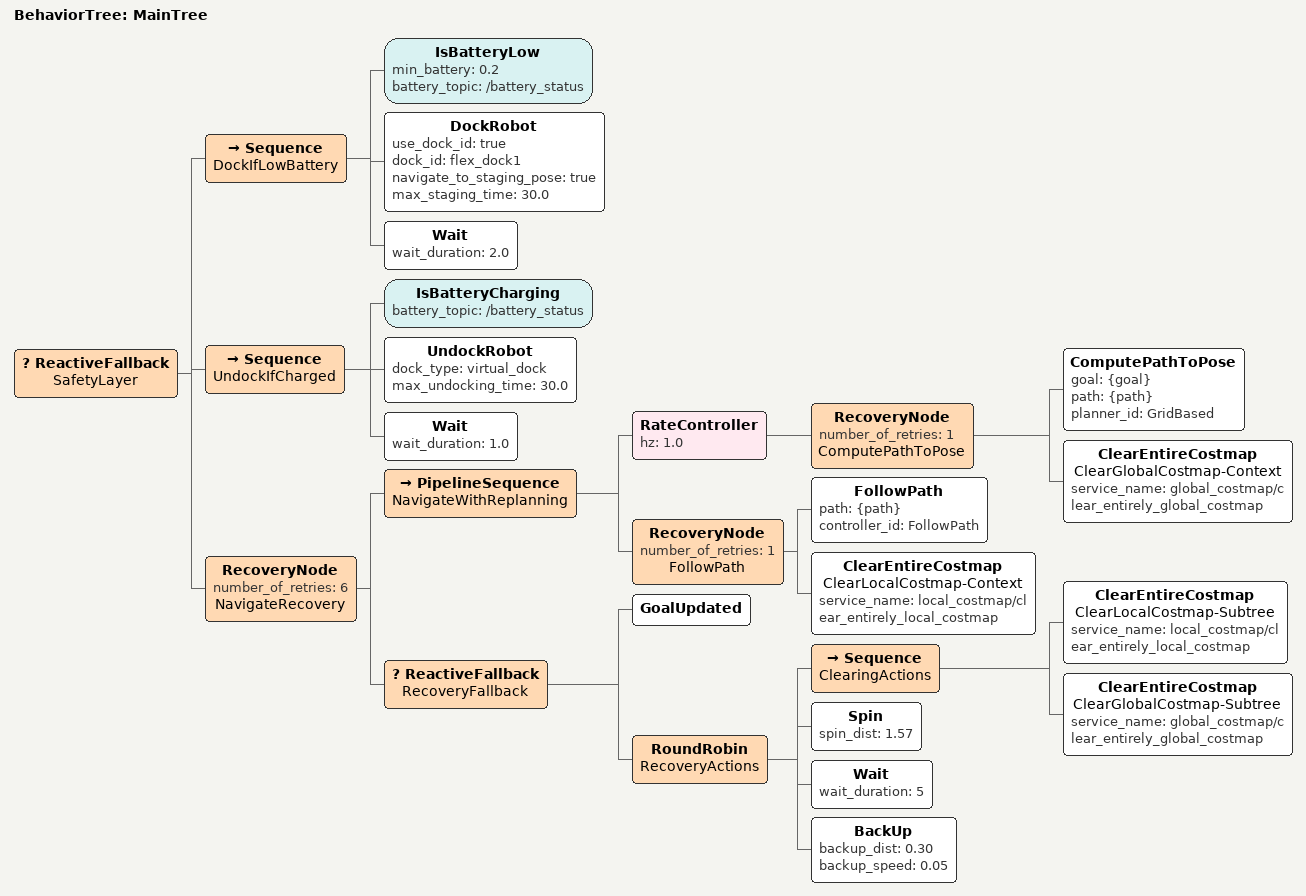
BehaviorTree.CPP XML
<root main_tree_to_execute="MainTree">
  <BehaviorTree ID="MainTree">

  <ReactiveFallback name="SafetyLayer">

      <!-- 1. Dock if battery is low -->
      <Sequence name="DockIfLowBattery">
        <IsBatteryLow min_battery="0.2" battery_topic="/battery_status"/>
        <DockRobot use_dock_id="true" dock_id="flex_dock1" navigate_to_staging_pose="true" max_staging_time="30.0"/>
        <Wait wait_duration="2.0"/>
      </Sequence>

      <!-- 2. Undock if battery is full -->
      <Sequence name="UndockIfCharged">
        <IsBatteryCharging battery_topic="/battery_status"/>
        <UndockRobot dock_type="virtual_dock" max_undocking_time="30.0"/>
        <Wait wait_duration="1.0"/>
      </Sequence>

    <RecoveryNode number_of_retries="6" name="NavigateRecovery">
      <PipelineSequence name="NavigateWithReplanning">
        <RateController hz="1.0">
          <RecoveryNode number_of_retries="1" name="ComputePathToPose">
            <ComputePathToPose goal="{goal}" path="{path}" planner_id="GridBased"/>
            <ClearEntireCostmap name="ClearGlobalCostmap-Context" service_name="global_costmap/clear_entirely_global_costmap"/>
          </RecoveryNode>
        </RateController>
        <RecoveryNode number_of_retries="1" name="FollowPath">
          <FollowPath path="{path}" controller_id="FollowPath"/>
          <ClearEntireCostmap name="ClearLocalCostmap-Context" service_name="local_costmap/clear_entirely_local_costmap"/>
        </RecoveryNode>
      </PipelineSequence>
      <ReactiveFallback name="RecoveryFallback">
        <GoalUpdated/>
        <RoundRobin name="RecoveryActions">
          <Sequence name="ClearingActions">
            <ClearEntireCostmap name="ClearLocalCostmap-Subtree" service_name="local_costmap/clear_entirely_local_costmap"/>
            <ClearEntireCostmap name="ClearGlobalCostmap-Subtree" service_name="global_costmap/clear_entirely_global_costmap"/>
          </Sequence>
          <Spin spin_dist="1.57"/>
          <Wait wait_duration="5"/>
          <BackUp backup_dist="0.30" backup_speed="0.05"/>
        </RoundRobin>
      </ReactiveFallback>
     </RecoveryNode>
    </ReactiveFallback>
  </BehaviorTree>
</root>
